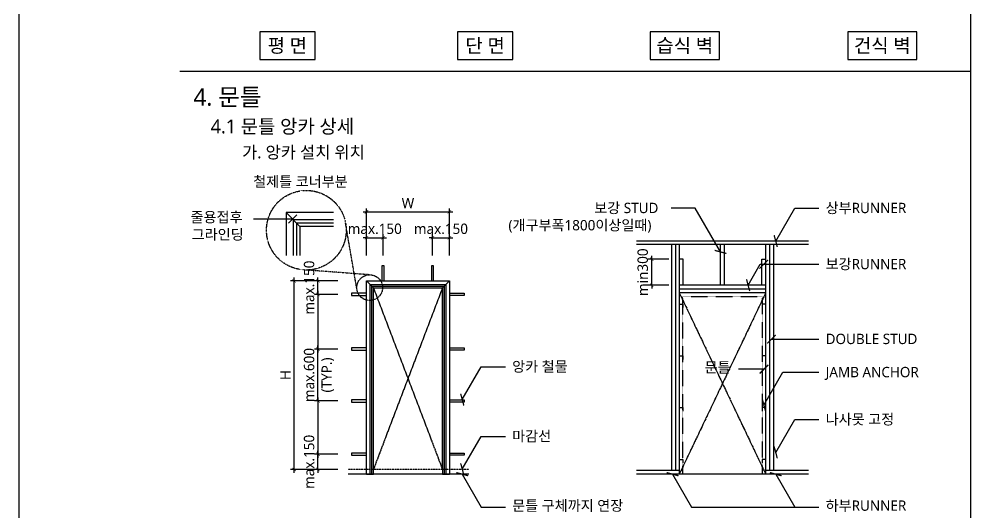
# Model space of a CAD drawing. Header units: inches. Extents: x 10 to 84110, y 29113 to 88513.
# Drawn here: x 10 to 27660, y 43114 to 57422 of the extents above; entities that cross this region are included whole.
import ezdxf
from ezdxf.enums import TextEntityAlignment as Align

# ---------------------------------------------------------------- set-up
doc = ezdxf.new("R2010")
doc.units = ezdxf.units.IN
doc.header["$MEASUREMENT"] = 0
for name, pattern in [('CEN', [62, 60, -1, 0, -1]), ('DASHDOT', [25.4, 12.7, -6.35, 0, -6.35]), ('HID-CB', [0.75, 0.5, -0.25]), ('HIDDEN', [9.525, 6.35, -3.175])]:
    doc.linetypes.add(name, pattern=pattern)
doc.layers.get('Defpoints').update_dxf_attribs({"color": 137})
for name, color, linetype in [('23', 7, 'Continuous'), ('CHAN', 4, 'Continuous'), ('DIM-INT', 7, 'Continuous'), ('ELE', 7, 'Continuous'), ('ELE-2', 2, 'Continuous'), ('ELE-7', 7, 'Continuous'), ('FF', 4, 'Continuous'), ('HID', 6, 'HID-CB'), ('OPEN', 15, 'Continuous'), ('SYM', 6, 'Continuous'), ('SYM-LEAD', 6, 'Continuous'), ('TEXT', 3, 'Continuous')]:
    doc.layers.add(name, color=color, linetype=linetype)
doc.styles.add('ARIAL', font='malgun.ttf')
doc.styles.add('굴림체(옥산)', font='malgun.ttf')
doc.styles.add('맑은고딕', font='malgun.ttf')
doc.dimstyles.new('CJA', dxfattribs={"dimscale": 300, "dimtxt": 2.7, "dimasz": 1, "dimexe": 2, "dimexo": 3, "dimgap": 1, "dimtad": 1, "dimdec": 0, "dimzin": 1, "dimdsep": 46, "dimlunit": 6, "dimtxsty": '굴림체(옥산)', "dimblk": 'CJDOT', "dimcen": 0.09, "dimdle": 1, "dimclrd": 256, "dimclre": 256, "dimclrt": 3, "dimadec": 0, "dimazin": 0, "dimtfac": 1, "dimtdec": 0, "dimtix": 1, "dimtmove": 2, "dimatfit": 3, "dimldrblk": 'CJDOT', "dimfxl": 1, "dimtolj": 1, "dimtzin": 1, "dimarcsym": 0})
doc.dimstyles.new('DIM-QD 1', dxfattribs={"dimtxt": 3, "dimasz": 1.5, "dimexe": 1, "dimexo": 0, "dimgap": 1, "dimtad": 1, "dimdec": 3, "dimdsep": 46, "dimtxsty": 'ARIAL', "dimblk1": 'ARCHTICK', "dimblk2": 'ARCHTICK', "dimsah": 1, "dimcen": 0, "dimclrd": 256, "dimclre": 256, "dimclrt": 3, "dimazin": 2, "dimtfac": 1, "dimtdec": 3, "dimtix": 1, "dimtmove": 2, "dimatfit": 3, "dimldrblk": 'ARCHTICK', "dimfxl": 1, "dimtolj": 1, "dimtzin": 0, "dimarcsym": 0})

# ---------------------------------------------------------------- blocks, each defined once
blk = doc.blocks.new('_ARCHTICK')
at = {"color": 0, "linetype": 'ByBlock', "const_width": 0.15}
blk.add_lwpolyline([(-0.5, -0.5), (0.5, 0.5)], dxfattribs=at)
blk = doc.blocks.new('*D20')
at = {"layer": 'Defpoints', "color": 0, "transparency": 16777216}
for p in [(7972, 49838), (9540, 49838), (9540, 44374)]:
    blk.add_point(p, dxfattribs=at)
at = {"layer": 'DIM-INT', "color": 7, "lineweight": -2, "transparency": 16777216}
for p, q in [((9240, 49838), (7872, 49838)), ((7972, 44274), (7972, 49938)), ((9240, 44374), (7872, 44374))]:
    blk.add_line(p, q, dxfattribs=at)
at = {"layer": 'DIM-INT', "color": 7, "lineweight": -2, "transparency": 16777216, "xscale": 100, "yscale": 100, "zscale": 100}
for p, rotation in [((7972, 49838), 90), ((7972, 44374), 270)]:
    blk.add_blockref('_ARCHTICK', p, dxfattribs=dict(at, rotation=rotation))
at = {"layer": 'DIM-INT', "color": 3, "transparency": 16777216, "insert": (7722, 47106), "char_height": 300, "attachment_point": 5, "rotation": 90, "style": '맑은고딕'}
blk.add_mtext('\\A1;H', dxfattribs=at)
blk = doc.blocks.new('CJDOT')
blk.add_line((-2, 0), (2, 0))
at = {"const_width": 0.5}
blk.add_lwpolyline([(-0.25, 0, 1), (0.25, 0, 1)], format="xyb", close=True, dxfattribs=at)
blk = doc.blocks.new('*D21')
at = {"layer": 'Defpoints', "color": 0, "transparency": 16777216}
for p in [(8665, 47862), (9540, 47862), (9540, 46358)]:
    blk.add_point(p, dxfattribs=at)
at = {"layer": 'DIM-INT', "color": 7, "lineweight": -2, "transparency": 16777216}
for p, q in [((9240, 47862), (8565, 47862)), ((8665, 47862), (8665, 47962)), ((8665, 46358), (8665, 47862)), ((9240, 46358), (8565, 46358)), ((8665, 46358), (8665, 46258))]:
    blk.add_line(p, q, dxfattribs=at)
at = {"layer": 'DIM-INT', "color": 7, "lineweight": -2, "transparency": 16777216, "xscale": 100, "yscale": 100, "zscale": 100}
for p, rotation in [((8665, 47862), 270), ((8665, 46358), 90)]:
    blk.add_blockref('_ARCHTICK', p, dxfattribs=dict(at, rotation=rotation))
at = {"layer": 'DIM-INT', "color": 3, "transparency": 16777216, "char_height": 300, "attachment_point": 5, "rotation": 90, "style": '맑은고딕'}
for s, insert in [('\\A1;max.600', (8410, 47110)), ('\\A1;(TYP.)', (8949, 47110))]:
    blk.add_mtext(s, dxfattribs=dict(at, insert=insert))
blk = doc.blocks.new('*D22')
at = {"layer": 'Defpoints', "color": 0, "transparency": 16777216}
for p in [(8665, 49838), (9540, 49838), (9540, 49446)]:
    blk.add_point(p, dxfattribs=at)
at = {"layer": 'DIM-INT', "color": 7, "lineweight": -2, "transparency": 16777216}
for p, q in [((9240, 49838), (8565, 49838)), ((8665, 49838), (8665, 49938)), ((8665, 49446), (8665, 49838)), ((9240, 49446), (8565, 49446)), ((8665, 49446), (8665, 49346))]:
    blk.add_line(p, q, dxfattribs=at)
at = {"layer": 'DIM-INT', "color": 7, "lineweight": -2, "transparency": 16777216, "xscale": 100, "yscale": 100, "zscale": 100}
for p, rotation in [((8665, 49838), 270), ((8665, 49446), 90)]:
    blk.add_blockref('_ARCHTICK', p, dxfattribs=dict(at, rotation=rotation))
at = {"layer": 'DIM-INT', "color": 3, "transparency": 16777216, "insert": (8409, 49642), "char_height": 300, "attachment_point": 5, "rotation": 90, "style": '맑은고딕'}
blk.add_mtext('\\A1;max.150', dxfattribs=at)
blk = doc.blocks.new('*D23')
at = {"layer": 'Defpoints', "color": 0, "transparency": 16777216}
for p in [(12470, 51838), (10070, 50270), (12470, 50270)]:
    blk.add_point(p, dxfattribs=at)
at = {"layer": 'DIM-INT', "color": 7, "lineweight": -2, "transparency": 16777216}
for p, q in [((9970, 51838), (12570, 51838)), ((10070, 50570), (10070, 51938)), ((12470, 50570), (12470, 51938))]:
    blk.add_line(p, q, dxfattribs=at)
at = {"layer": 'DIM-INT', "color": 7, "lineweight": -2, "transparency": 16777216, "xscale": 100, "yscale": 100, "zscale": 100, "rotation": 180}
blk.add_blockref('_ARCHTICK', (10070, 51838), dxfattribs=at)
at = {"layer": 'DIM-INT', "color": 7, "lineweight": -2, "transparency": 16777216, "xscale": 100, "yscale": 100, "zscale": 100}
blk.add_blockref('_ARCHTICK', (12470, 51838), dxfattribs=at)
at = {"layer": 'DIM-INT', "color": 3, "transparency": 16777216, "insert": (11270, 52088), "char_height": 300, "attachment_point": 5, "style": '맑은고딕'}
blk.add_mtext('\\A1;W', dxfattribs=at)
blk = doc.blocks.new('*D24')
at = {"layer": 'Defpoints', "color": 0, "transparency": 16777216}
for p in [(10550, 51088), (10070, 50270), (10550, 50270)]:
    blk.add_point(p, dxfattribs=at)
at = {"layer": 'DIM-INT', "color": 7, "lineweight": -2, "transparency": 16777216}
for p, q in [((10070, 50570), (10070, 51188)), ((10550, 50570), (10550, 51188)), ((10070, 51088), (9970, 51088)), ((10070, 51088), (10550, 51088)), ((10550, 51088), (10650, 51088))]:
    blk.add_line(p, q, dxfattribs=at)
at = {"layer": 'DIM-INT', "color": 7, "lineweight": -2, "transparency": 16777216, "xscale": 100, "yscale": 100, "zscale": 100}
blk.add_blockref('_ARCHTICK', (10070, 51088), dxfattribs=at)
at = {"layer": 'DIM-INT', "color": 7, "lineweight": -2, "transparency": 16777216, "xscale": 100, "yscale": 100, "zscale": 100, "rotation": 180}
blk.add_blockref('_ARCHTICK', (10550, 51088), dxfattribs=at)
at = {"layer": 'DIM-INT', "color": 3, "transparency": 16777216, "insert": (10310, 51344), "char_height": 300, "attachment_point": 5, "style": '맑은고딕'}
blk.add_mtext('\\A1;max.150', dxfattribs=at)
blk = doc.blocks.new('*D25')
at = {"layer": 'Defpoints', "color": 0, "transparency": 16777216}
for p in [(12470, 51088), (11982, 50270), (12470, 50270)]:
    blk.add_point(p, dxfattribs=at)
at = {"layer": 'DIM-INT', "color": 7, "lineweight": -2, "transparency": 16777216}
for p, q in [((11982, 50570), (11982, 51188)), ((12470, 50570), (12470, 51188)), ((11982, 51088), (11882, 51088)), ((11982, 51088), (12470, 51088)), ((12470, 51088), (12570, 51088))]:
    blk.add_line(p, q, dxfattribs=at)
at = {"layer": 'DIM-INT', "color": 7, "lineweight": -2, "transparency": 16777216, "xscale": 100, "yscale": 100, "zscale": 100}
blk.add_blockref('_ARCHTICK', (11982, 51088), dxfattribs=at)
at = {"layer": 'DIM-INT', "color": 7, "lineweight": -2, "transparency": 16777216, "xscale": 100, "yscale": 100, "zscale": 100, "rotation": 180}
blk.add_blockref('_ARCHTICK', (12470, 51088), dxfattribs=at)
at = {"layer": 'DIM-INT', "color": 3, "transparency": 16777216, "insert": (12226, 51344), "char_height": 300, "attachment_point": 5, "style": '맑은고딕'}
blk.add_mtext('\\A1;max.150', dxfattribs=at)
blk = doc.blocks.new('*D26')
at = {"layer": 'Defpoints', "color": 0, "transparency": 16777216}
for p in [(8665, 44814), (9540, 44814), (9540, 44374)]:
    blk.add_point(p, dxfattribs=at)
at = {"layer": 'DIM-INT', "color": 7, "lineweight": -2, "transparency": 16777216}
for p, q in [((9240, 44814), (8565, 44814)), ((8665, 44814), (8665, 44914)), ((8665, 44374), (8665, 44814)), ((9240, 44374), (8565, 44374)), ((8665, 44374), (8665, 44274))]:
    blk.add_line(p, q, dxfattribs=at)
at = {"layer": 'DIM-INT', "color": 7, "lineweight": -2, "transparency": 16777216, "xscale": 100, "yscale": 100, "zscale": 100}
for p, rotation in [((8665, 44814), 270), ((8665, 44374), 90)]:
    blk.add_blockref('_ARCHTICK', p, dxfattribs=dict(at, rotation=rotation))
at = {"layer": 'DIM-INT', "color": 3, "transparency": 16777216, "insert": (8409, 44594), "char_height": 300, "attachment_point": 5, "rotation": 90, "style": '맑은고딕'}
blk.add_mtext('\\A1;max.150', dxfattribs=at)
blk = doc.blocks.new('*D27')
at = {"layer": 'Defpoints', "color": 0, "transparency": 16777216}
for p in [(9540, 46358), (8665, 44814), (9540, 44814)]:
    blk.add_point(p, dxfattribs=at)
at = {"layer": 'DIM-INT', "color": 7, "lineweight": -2, "transparency": 16777216}
for p, q in [((8665, 46458), (8665, 44714)), ((9240, 46358), (8565, 46358)), ((9240, 44814), (8565, 44814))]:
    blk.add_line(p, q, dxfattribs=at)
at = {"layer": 'DIM-INT', "color": 7, "lineweight": -2, "transparency": 16777216, "xscale": 100, "yscale": 100, "zscale": 100}
for p, rotation in [((8665, 46358), 90), ((8665, 44814), 270)]:
    blk.add_blockref('_ARCHTICK', p, dxfattribs=dict(at, rotation=rotation))
blk = doc.blocks.new('*D28')
at = {"layer": 'Defpoints', "color": 0, "transparency": 16777216}
for p in [(9540, 49446), (8665, 47862), (9540, 47862)]:
    blk.add_point(p, dxfattribs=at)
at = {"layer": 'DIM-INT', "color": 7, "lineweight": -2, "transparency": 16777216}
for p, q in [((8665, 49546), (8665, 47762)), ((9240, 49446), (8565, 49446)), ((9240, 47862), (8565, 47862))]:
    blk.add_line(p, q, dxfattribs=at)
at = {"layer": 'DIM-INT', "color": 7, "lineweight": -2, "transparency": 16777216, "xscale": 100, "yscale": 100, "zscale": 100}
for p, rotation in [((8665, 49446), 90), ((8665, 47862), 270)]:
    blk.add_blockref('_ARCHTICK', p, dxfattribs=dict(at, rotation=rotation))
blk = doc.blocks.new('*D29')
at = {"layer": 'Defpoints', "color": 0, "transparency": 16777216}
for p in [(18329, 50463), (19129, 50463), (19129, 49713)]:
    blk.add_point(p, dxfattribs=at)
at = {"layer": 'DIM-INT', "color": 7, "lineweight": -2, "transparency": 16777216}
for p, q in [((18829, 50463), (18229, 50463)), ((18329, 50463), (18329, 50563)), ((18329, 49713), (18329, 50463)), ((18829, 49713), (18229, 49713)), ((18329, 49713), (18329, 49613))]:
    blk.add_line(p, q, dxfattribs=at)
at = {"layer": 'DIM-INT', "color": 7, "lineweight": -2, "transparency": 16777216, "xscale": 100, "yscale": 100, "zscale": 100}
for p, rotation in [((18329, 50463), 270), ((18329, 49713), 90)]:
    blk.add_blockref('_ARCHTICK', p, dxfattribs=dict(at, rotation=rotation))
at = {"layer": 'DIM-INT', "color": 3, "transparency": 16777216, "insert": (18070, 50088), "char_height": 300, "attachment_point": 5, "rotation": 90, "style": '맑은고딕'}
blk.add_mtext('\\A1;min300', dxfattribs=at)

msp = doc.modelspace()

# ---------------------------------------------------------------- linework, layer by layer
at = {"layer": '23', "linetype": 'Continuous'}
for p, q in [((13029.8, 44238.3), (9539.7, 44238.3)), ((22866.4, 44238.3), (17891.4, 44238.3))]:
    msp.add_line(p, q, dxfattribs=at)
at = {"layer": 'CHAN'}
for points in [[(19128.9, 49263.3), (19128.9, 49163.3), (19228.9, 49163.3), (19228.9, 49063.3)], [(21628.9, 49263.3), (21628.9, 49163.3), (21528.9, 49163.3), (21528.9, 49063.3)], [(19128.9, 47763.3), (19128.9, 47663.3), (19228.9, 47663.3), (19228.9, 47563.3)], [(21628.9, 47763.3), (21628.9, 47663.3), (21528.9, 47663.3), (21528.9, 47563.3)], [(19128.9, 46263.3), (19128.9, 46163.3), (19228.9, 46163.3), (19228.9, 46063.3)], [(21628.9, 46263.3), (21628.9, 46163.3), (21528.9, 46163.3), (21528.9, 46063.3)], [(19128.9, 44763.3), (19128.9, 44663.3), (19228.9, 44663.3), (19228.9, 44563.3)], [(21628.9, 44763.3), (21628.9, 44663.3), (21528.9, 44663.3), (21528.9, 44563.3)]]:
    msp.add_lwpolyline(points, dxfattribs=at)
at = {"layer": 'DIM-INT'}
msp.add_lwpolyline([(84109.5, 29112.7), (9.5, 29112.7), (9.5, 88512.7), (84109.5, 88512.7)], close=True, dxfattribs=at)
at = {"layer": 'ELE'}
for p, q in [((18903.9, 50888.3), (18903.9, 44338.3)), ((20322.7, 49713.3), (20322.7, 50888.3)), ((20435.2, 49713.3), (20435.2, 50888.3)), ((21853.9, 50888.3), (21853.9, 44338.3)), ((21628.9, 49713.3), (19128.9, 49713.3)), ((19128.9, 44338.3), (17891.4, 44338.3)), ((22866.4, 44338.3), (21628.9, 44338.3))]:
    msp.add_line(p, q, dxfattribs=at)
for points in [[(19238.9, 49713.3), (19238.9, 50463.3), (19128.9, 50463.3)], [(21518.9, 49713.3), (21518.9, 50463.3), (21628.9, 50463.3)]]:
    msp.add_lwpolyline(points, dxfattribs=at)
at = {"layer": 'ELE', "color": 0, "linetype": 'HIDDEN'}
msp.add_lwpolyline([(19228.9, 44238.3), (19228.9, 49388.3), (21528.9, 49388.3), (21528.9, 44238.3)], dxfattribs=at)
at = {"layer": 'ELE-2'}
for p, q in [((27559.5, 84412.7), (27559.5, 31212.7)), ((4659.5, 55912.7), (27559.5, 55912.7))]:
    msp.add_line(p, q, dxfattribs=at)
at = {"layer": 'ELE-7'}
for points in [[(6979.4, 56255), (8579.4, 56255), (8579.4, 57055), (6979.4, 57055), (6979.4, 56255)], [(12704.4, 56255), (14304.4, 56255), (14304.4, 57055), (12704.4, 57055), (12704.4, 56255)], [(18287.7, 56255), (20287.7, 56255), (20287.7, 57055), (18287.7, 57055), (18287.7, 56255)], [(24004.8, 56255), (26004.8, 56255), (26004.8, 57055), (24004.8, 57055), (24004.8, 56255)]]:
    msp.add_lwpolyline(points, dxfattribs=at)
at = {"layer": 'FF'}
for p, q in [((9118.3, 51816.9), (7742.3, 51816.9)), ((7742.3, 51816.9), (7742.3, 50568.9)), ((8142.3, 51416.9), (7742.3, 51816.9)), ((9118.3, 51416.9), (8142.3, 51416.9)), ((8142.3, 51416.9), (8142.3, 50568.9)), ((22866.4, 50988.3), (17891.4, 50988.3)), ((22866.4, 50888.3), (17891.4, 50888.3)), ((19016.4, 50888.3), (19016.4, 44338.3)), ((19128.9, 50888.3), (19128.9, 44238.3)), ((21628.9, 50888.3), (21628.9, 44238.3)), ((21741.4, 50888.3), (21741.4, 44338.3)), ((10518.5, 50270.3), (10518.5, 49838.3)), ((10582.5, 50270.3), (10518.5, 50270.3)), ((10582.5, 49838.3), (10582.5, 50270.3)), ((11950.5, 50270.3), (11950.5, 49838.3)), ((12014.5, 50270.3), (11950.5, 50270.3)), ((12014.5, 49838.3), (12014.5, 50270.3)), ((10070.5, 44238.3), (10070.5, 49838.3)), ((10070.5, 49838.3), (12470.5, 49838.3)), ((12470.5, 49838.3), (12470.5, 44238.3)), ((10270.5, 44238.3), (10270.5, 49638.3)), ((10270.5, 49638.3), (12270.5, 49638.3)), ((12270.5, 49638.3), (12270.5, 44238.3)), ((21628.9, 49600.8), (19128.9, 49600.8)), ((9638.5, 49478.3), (9638.5, 49414.3)), ((10070.5, 49478.3), (9638.5, 49478.3)), ((9638.5, 49414.3), (10070.5, 49414.3)), ((12470.5, 49478.3), (12902.5, 49478.3)), ((12902.5, 49414.3), (12470.5, 49414.3)), ((12902.5, 49478.3), (12902.5, 49414.3)), ((21628.9, 49488.3), (19128.9, 49488.3)), ((9638.5, 47894.3), (9638.5, 47830.3)), ((10070.5, 47894.3), (9638.5, 47894.3)), ((12470.5, 47894.3), (12902.5, 47894.3)), ((12902.5, 47894.3), (12902.5, 47830.3)), ((9638.5, 47830.3), (10070.5, 47830.3)), ((12902.5, 47830.3), (12470.5, 47830.3)), ((9638.5, 46390.3), (9638.5, 46326.3)), ((10070.5, 46390.3), (9638.5, 46390.3)), ((9638.5, 46326.3), (10070.5, 46326.3)), ((12470.5, 46390.3), (12902.5, 46390.3)), ((12902.5, 46326.3), (12470.5, 46326.3)), ((12902.5, 46390.3), (12902.5, 46326.3)), ((10070.5, 44846.3), (9638.5, 44846.3)), ((9638.5, 44846.3), (9638.5, 44782.3)), ((12470.5, 44846.3), (12902.5, 44846.3)), ((12902.5, 44846.3), (12902.5, 44782.3)), ((9638.5, 44782.3), (10070.5, 44782.3)), ((12902.5, 44782.3), (12470.5, 44782.3)), ((10070.5, 44238.3), (10270.5, 44238.3)), ((12270.5, 44238.3), (12470.5, 44238.3))]:
    msp.add_line(p, q, dxfattribs=at)
at = {"layer": 'FF', "color": 9}
for p, q in [((9118.3, 51608.9), (7950.3, 51608.9)), ((7950.3, 51608.9), (7950.3, 50568.9)), ((9118.3, 51512.9), (8046.3, 51512.9)), ((8046.3, 51512.9), (8046.3, 50568.9)), ((10070.5, 49838.3), (10270.5, 49638.3)), ((12270.5, 49638.3), (12470.5, 49838.3)), ((10174.5, 44238.3), (10174.5, 49734.3)), ((10174.5, 49734.3), (12366.5, 49734.3)), ((10222.5, 44238.3), (10222.5, 49686.3)), ((10222.5, 49686.3), (12318.5, 49686.3)), ((12318.5, 49686.3), (12318.5, 44238.3)), ((12366.5, 49734.3), (12366.5, 44238.3))]:
    msp.add_line(p, q, dxfattribs=at)
at = {"layer": 'FF', "linetype": 'CEN'}
msp.add_line((12270.5, 44374.3), (12270.5, 49638.3), dxfattribs=at)
at = {"layer": 'HID'}
msp.add_line((13029.8, 44374.3), (9539.7, 44374.3), dxfattribs=at)
at = {"layer": 'OPEN', "linetype": 'CEN'}
for p, q in [((10270.5, 49638.3), (12270.5, 44374.3)), ((12270.5, 49638.3), (10270.5, 44374.3)), ((21628.9, 49488.3), (19128.9, 44238.3)), ((19128.9, 49488.3), (21628.9, 44238.3))]:
    msp.add_line(p, q, dxfattribs=at)
at = {"layer": 'SYM', "color": 6, "linetype": 'DASHDOT', "ltscale": 0.02}
for p, q in [((9798.8, 49557.1), (9464.6, 51500)), ((10161.9, 50013.3), (8328.1, 50151.2))]:
    msp.add_line(p, q, dxfattribs=at)
for centre, radius in [((8328.1, 51304.5), 1153.2), ((10161.9, 49640.7), 372.6)]:
    msp.add_circle(centre, radius, dxfattribs=at)

# ---------------------------------------------------------------- texts
at = {"layer": 'TEXT', "style": '맑은고딕'}
for s, p in [('평 면', (7779.4, 56655)), ('단 면', (13504.4, 56655)), ('습식 벽', (19287.7, 56655)), ('건식 벽', (25004.8, 56655))]:
    msp.add_text(s, height=400, dxfattribs=at).set_placement(p, align=Align.MIDDLE_CENTER)
for s, height, p in [('4. 문틀', 500, (5057.9, 55162.1)), ('4.1 문틀 앙카 상세', 400, (5557.9, 54312.1)), ('가. 앙카 설치 위치', 350, (6467.9, 53562.1))]:
    msp.add_text(s, height=height, dxfattribs=at).set_placement(p, align=Align.MIDDLE_LEFT)
at = {"layer": 'TEXT', "color": 3, "style": '맑은고딕'}
for s, p in [('철제틀 코너부분', (6788.9, 52564)), ('보강 STUD', (16665.2, 51800)), ('상부RUNNER', (23366.1, 51800)), ('줄용접후', (4974.6, 51532.9)), ('(개구부폭1800이상일때)', (14180.7, 51300)), ('그라인딩', (5007.2, 51032.9)), ('보강RUNNER', (23366.1, 50174.6)), ('DOUBLE STUD', (23366.1, 48005.6)), ('앙카 철물', (14289, 47205.3)), ('문틀', (19860.3, 47180.7)), ('JAMB ANCHOR', (23366.1, 47044.6)), ('나사못 고정', (23366.1, 45675.9)), ('마감선', (14289, 45189.3)), ('문틀 구체까지 연장', (14289, 43176.2)), ('하부RUNNER', (23366.1, 43176.2))]:
    msp.add_text(s, height=300, dxfattribs=at).set_placement(p)

# ---------------------------------------------------------------- dimensions: what is measured, and where the dimension line sits
at = {"layer": 'DIM-INT'}
for p1, p2, distance, text, picture, middle in [((10070.5, 50270.3), (12470.5, 50270.3), 1568, 'W', '*D23', (11270.5, 52088.3)), ((10070.5, 50270.3), (10550.5, 50270.3), 818, 'max.150', '*D24', (10310.5, 51344.1)), ((11982.5, 50270.3), (12470.5, 50270.3), 818, 'max.150', '*D25', (12226.5, 51344.1)), ((9539.7, 49446.3), (9539.7, 49838.3), 875.1, 'max.150', '*D22', (8408.8, 49642.3)), ((9539.7, 44374.3), (9539.7, 49838.3), 1568, 'H', '*D20', (7721.7, 47106.3)), ((9539.7, 49446.3), (9539.7, 47862.3), -875.1, ' ', '*D28', (8664.6, 48654.3)), ((9539.7, 46358.3), (9539.7, 47862.3), 875.1, 'max.600\\X(TYP.)', '*D21', (8664.6, 47110.3)), ((9539.7, 46358.3), (9539.7, 44814.3), -875.1, ' ', '*D27', (8664.6, 45586.3)), ((9539.7, 44374.3), (9539.7, 44814.3), 875.1, 'max.150', '*D26', (8408.8, 44594.3))]:
    dim = msp.add_aligned_dim(p1=p1, p2=p2, distance=distance, text=text, dimstyle='CJA', override={"dimscale": 100, "dimtxt": 3, "dimexe": 1, "dimlunit": 2, "dimtxsty": '맑은고딕', "dimblk1": 'ARCHTICK', "dimblk2": 'ARCHTICK', "dimsah": 1, "dimclrd": 7, "dimclre": 7}, dxfattribs=at)
    dim.commit()
    dim.dimension.update_dxf_attribs({"geometry": picture, "text_midpoint": middle})
dim = msp.add_linear_dim(base=(18328.9, 50463.3), p1=(19128.9, 49713.3), p2=(19128.9, 50463.3), angle=90, text='min300', dimstyle='CJA', override={"dimscale": 100, "dimtxt": 3, "dimexe": 1, "dimlunit": 2, "dimtxsty": '맑은고딕', "dimblk1": 'ARCHTICK', "dimblk2": 'ARCHTICK', "dimsah": 1, "dimclrd": 7, "dimclre": 7}, dxfattribs=at)
dim.commit()
dim.dimension.update_dxf_attribs({"geometry": '*D29', "text_midpoint": (18070, 50088.3)})

# ---------------------------------------------------------------- leaders
at = {"layer": 'SYM-LEAD', "color": 6}
for points in [[(20322.7, 50675.7), (19590.9, 51943.2), (18890.9, 51943.2)], [(21920.1, 50990.6), (22470.1, 51943.2), (23170.1, 51943.2)], [(7931.6, 51629.4), (6808.1, 51629.4), (6795.1, 51629.4)], [(21572.4, 50317.8), (22349.4, 50317.8), (22362.4, 50317.8)], [(21120.1, 49713.3), (21469.1, 50317.8), (23170.1, 50317.8)], [(21797.8, 48148.8), (22574.9, 48148.8), (23170.1, 48148.8)], [(12843, 46395.9), (13393, 47348.5), (14093, 47348.5)], [(21579.4, 47277.2), (20859, 47277.2), (20846.1, 47277.2)], [(21579.1, 46235.2), (22129.1, 47187.8), (23170.1, 47187.8)], [(21920.1, 44866.5), (22470.1, 45819.2), (23170.1, 45819.2)], [(12843, 44379.9), (13393, 45332.5), (14093, 45332.5)], [(12843, 44236.1), (13393, 43283.5), (14093, 43283.5)], [(18933.5, 44236.1), (19483.5, 43283.5), (22470.1, 43283.5)], [(21920.1, 44236.1), (22470.1, 43283.5), (23170.1, 43283.5)]]:
    msp.add_leader(points, dimstyle='DIM-QD 1', override={"dimscale": 100, "dimasz": 2.5, "dimtad": 0, "dimclrd": 6}, dxfattribs=at)

doc.saveas('drawing.dxf')
